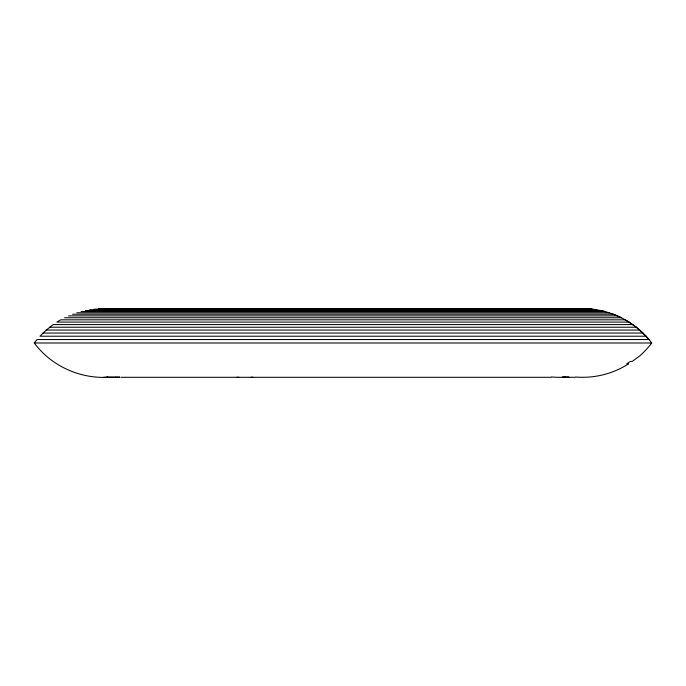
<?xml version="1.0" encoding="UTF-8"?>
<svg xmlns="http://www.w3.org/2000/svg" width="686" height="686" viewBox="0 0 686 686"><rect width="100%" height="100%" fill="white"/><g stroke="black" fill="none" stroke-linecap="round" stroke-linejoin="round"><path stroke-width="1.03" d="M107.513 377.3C79.422 378.681 51.03 365.724 34.3 343L37.044 339.536L648.956 339.536L651.7 343A85.741 85.741 0 0 1 639.721 355.948L632.175 361.428L630.323 361.428L626.687 363.897L628.522 363.897A85.741 85.561 -90 0 1 575.545 377.008M632.801 324.572L53.199 324.572L46.279 330.052L39.951 336.217L646.049 336.217L648.956 339.536C632.964 320.208 608.19 308.589 583.1 308.7L102.9 308.7M565.264 376.931L562.297 377.189L568.908 377.189L564.827 377.3M251.119 377.3L252.808 377.189M236.807 377.3L238.762 377.189M103.415 377.3L107.822 377.189M98.484 308.811L587.516 308.811L596.288 309.72L89.695 309.72M94.076 309.154L591.924 309.154M85.356 310.518L600.644 310.518L604.923 311.53L81.051 311.53M76.815 312.765L609.185 312.765M72.639 314.214L613.361 314.214L621.447 317.755L64.553 317.755M68.549 315.877L617.451 315.877M629.131 322.103L56.869 322.103L60.651 319.83L625.349 319.83L636.274 327.222L645.98 336.217M49.666 327.222L636.334 327.222M46.279 330.052L639.721 330.052M43.038 333.053L642.962 333.053M34.3 343L651.7 343M115.342 377.189L119.818 377.189L106.81 377.189L115.642 377.3M121.173 377.3L550.935 377.3M574.919 377.3L558.344 377.3A85.741 76.901 -90 0 1 551.415 376.948"/></g></svg>
